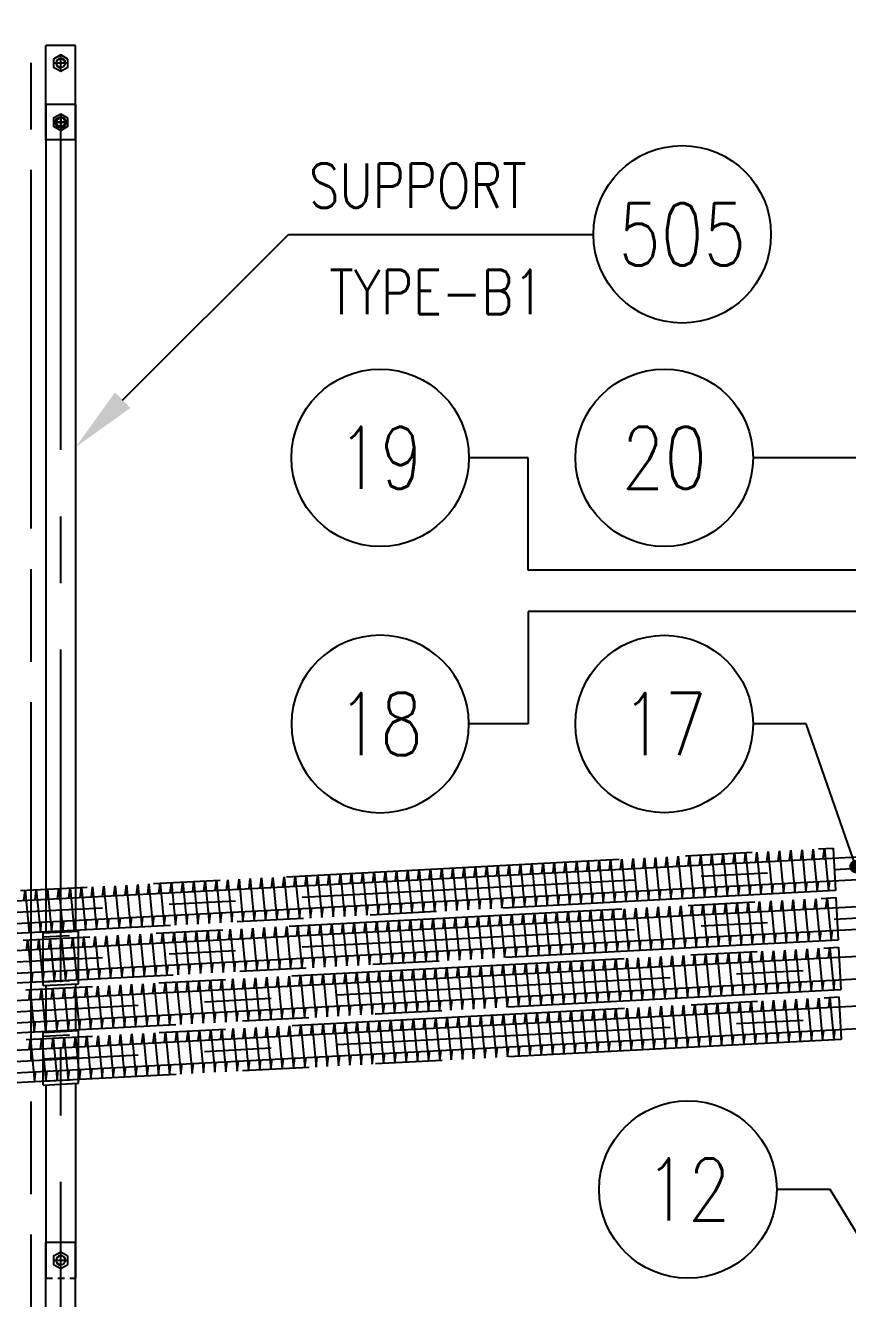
# Model space of a CAD drawing. Extents: x -4179 to 25200, y 0 to 17850.
# Drawn here: x 9707 to 11096, y 14489 to 16642 of the extents above; entities that cross this region are included whole.
import ezdxf
from ezdxf import colors
from ezdxf.entities.mleader import LeaderData, LeaderLine
from ezdxf.enums import TextEntityAlignment as Align
from ezdxf.math import Vec2, Vec3

# ---------------------------------------------------------------- set-up
doc = ezdxf.new("R2010")
doc.units = 0
doc.header["$LTSCALE"] = 450
doc.header["$MEASUREMENT"] = 0
for name, pattern in [('CEN1', [0.32, 0.12, -0.1, 0, -0.1]), ('CENTER', [2, 1.25, -0.25, 0.25, -0.25]), ('CENTSHORT', [0.22, 0.12, -0.05, 0, -0.05]), ('HIDSHORT', [0.18, 0.1, -0.08]), ('PHANTOM', [2.5, 1.25, -0.25, 0.25, -0.25, 0.25, -0.25])]:
    doc.linetypes.add(name, pattern=pattern)
for name, color, linetype in [('CEN', 1, 'CENTER'), ('DIM', 1, 'Continuous'), ('HID1', 8, 'PHANTOM'), ('TEXT', 4, 'Continuous'), ('Y', 2, 'HIDSHORT')]:
    doc.layers.add(name, color=color, linetype=linetype)
doc.styles.add('SIMP25', font='romans.shx', dxfattribs={"width": 0.8, "height": 75})
doc.styles.add('SIMP35', font='romans.shx', dxfattribs={"width": 0.8, "height": 105})
doc.styles.get("Standard").update_dxf_attribs({"font": 'ROMANS.SHX'})
doc.dimstyles.get("Standard").update_dxf_attribs({"dimscale": 500.1, "dimtxt": 75, "dimasz": 0.18, "dimexe": 0.18, "dimexo": 0.0625, "dimgap": 0.075, "dimtad": 1, "dimdec": 0, "dimrnd": 0.5, "dimzin": 0, "dimdsep": 46, "dimtxsty": 'SIMP25', "dimcen": 0.09, "dimadec": 0, "dimazin": 0, "dimtfac": 1, "dimtdec": 0, "dimtmove": 1, "dimatfit": 3, "dimfxl": 1, "dimtolj": 1, "dimtzin": 0, "dimarcsym": 0})

# ---------------------------------------------------------------- blocks, each defined once
blk = doc.blocks.new('*D21')
at = {"layer": 'Defpoints', "color": 0, "transparency": 16777216}
for p in [(1956.8, 16931.6), (1956.8, 16253.9), (11656.8, 16253.9)]:
    blk.add_point(p, dxfattribs=at)
at = {"layer": 'DIM', "color": 0, "lineweight": -2, "transparency": 16777216}
for p, q in [((1956.8, 16285.2), (1956.8, 17021.6)), ((11656.8, 16285.2), (11656.8, 17021.6)), ((11566.8, 16931.6), (2046.8, 16931.6))]:
    blk.add_line(p, q, dxfattribs=at)
at = {"layer": 'DIM', "color": 0, "transparency": 16777216}
for points in [[(2046.8, 16946.6), (2046.8, 16916.6), (1956.8, 16931.6)], [(11566.8, 16946.6), (11566.8, 16916.6), (11656.8, 16931.6)]]:
    blk.add_solid(points, dxfattribs=at)
at = {"layer": 'DIM', "color": 0, "transparency": 16777216, "insert": (6806.8, 17026.2), "char_height": 75, "attachment_point": 5, "style": 'SIMP25'}
blk.add_mtext('\\A1;9700 CASING O/S.(REF.)', dxfattribs=at)
blk = doc.blocks.new('cb0110')
at = {"color": 1, "linetype": 'CEN1'}
for p, q in [((-0.64, 0), (0.64, 0)), ((0, 0.64), (0, -0.64))]:
    blk.add_line(p, q, dxfattribs=at)
at = {"color": 0, "linetype": 'ByBlock'}
blk.add_circle((0, 0), 0.5, dxfattribs=at)
blk = doc.blocks.new('*D42')
at = {"layer": 'Defpoints', "color": 0, "transparency": 16777216}
for p in [(11416.8, 16696.9), (11416.8, 15760.1), (2028.8, 14683.9)]:
    blk.add_point(p, dxfattribs=at)
at = {"layer": 'DIM', "color": 0, "lineweight": -2, "transparency": 16777216}
for p, q in [((2028.8, 14715.2), (2028.8, 16786.9)), ((11416.8, 15791.4), (11416.8, 16786.9)), ((2118.8, 16696.9), (11326.8, 16696.9))]:
    blk.add_line(p, q, dxfattribs=at)
at = {"layer": 'DIM', "color": 0, "transparency": 16777216}
for points in [[(2118.8, 16711.9), (2118.8, 16681.9), (2028.8, 16696.9)], [(11326.8, 16711.9), (11326.8, 16681.9), (11416.8, 16696.9)]]:
    blk.add_solid(points, dxfattribs=at)
at = {"layer": 'DIM', "color": 0, "transparency": 16777216, "insert": (6722.8, 16771.9), "char_height": 75, "attachment_point": 5, "style": 'SIMP25'}
blk.add_mtext('\\A1;9388', dxfattribs=at)
blk = doc.blocks.new('CB0131')
at = {"color": 7}
blk.add_circle((5, 0), 5, dxfattribs=at)
at = {"color": 3, "style": 'SIMP35', "width": 0.8}
blk.add_attdef('P.NO.', text='', height=3.5, dxfattribs=at).set_placement((5, 0), align=Align.MIDDLE)
blk = doc.blocks.new('NUT-M16-F')
at = {"color": 1, "linetype": 'CENTSHORT'}
for p, q in [((14.2, 0), (-14.3, 0)), ((0, 12.7), (0, -13))]:
    blk.add_line(p, q, dxfattribs=at)
at = {"color": 0, "linetype": 'ByBlock'}
blk.add_lwpolyline([(-6.9, 12), (-13.9, 0), (-6.9, -12), (6.9, -12), (13.9, 0), (6.9, 12)], close=True, dxfattribs=at)
blk.add_circle((0, 0), 7.4, dxfattribs=at)
blk.add_arc((0, 0), 8, 90, 0, dxfattribs=at)
blk = doc.blocks.new('A-HANG_CLAMP-F')
at = {"color": 0, "linetype": 'ByBlock'}
for p, q in [((25, 30), (-25, 30)), ((-25, -130), (-25, 30)), ((25, -130), (25, 30)), ((25, -130), (-25, -130))]:
    blk.add_line(p, q, dxfattribs=at)
at = {"color": 0, "linetype": 'ByBlock', "rotation": 270}
for p in [(0, 0), (0, -100)]:
    blk.add_blockref('NUT-M16-F', p, dxfattribs=at)

msp = doc.modelspace()

# ---------------------------------------------------------------- linework, layer by layer
for p, q in [((2084.7, 14762.9), (11191, 15240.2)), ((2086.7, 14724.8), (11193, 15202.1)), ((2084.7, 14678.9), (11303, 15162)), ((2086.7, 14640.8), (11305, 15124)), ((9736.9, 15107.3), (9796.8, 15110.4)), ((9796.8, 15021.5), (9796.8, 15110.4)), ((9736.9, 15018.4), (9736.9, 15107.3)), ((2144.7, 14597.9), (11415, 15083.8)), ((2146.7, 14559.8), (11417, 15045.7)), ((2144.7, 14513.9), (11527, 15005.6)), ((9736.9, 15018.4), (9796.8, 15021.5)), ((2146.7, 14475.8), (11529, 14967.6)), ((9736.9, 14939.1), (9796.8, 14942.3)), ((9736.9, 14850.2), (9736.9, 14939.1)), ((9796.8, 14853.4), (9796.8, 14942.3)), ((9736.9, 14850.2), (9796.8, 14853.4))]:
    msp.add_line(p, q)
at = {"color": 1, "linetype": 'HIDSHORT', "ltscale": 0.25}
msp.add_line((9741.8, 14523.9), (9791.8, 14523.9), dxfattribs=at)
at = {"layer": 'CEN'}
for p, q in [((9716.8, 13090.9), (9716.8, 16604.7)), ((9716.8, 13134.9), (9716.8, 16540.9)), ((9766.8, 13223.9), (9766.8, 16523.9)), ((2085.7, 14743.8), (11192, 15221.1)), ((2085.7, 14659.8), (11304, 15143)), ((9736.9, 15062.8), (9796.8, 15066)), ((2145.7, 14578.8), (11416, 15064.7)), ((2145.7, 14494.8), (11528, 14986.6)), ((9736.9, 14894.7), (9796.8, 14897.8))]:
    msp.add_line(p, q, dxfattribs=at)
for points in [[(10826.8, 15221), (10828.9, 15238.1), (10835.7, 15166.3), (10837.8, 15183.4)], [(10845.8, 15222), (10848, 15239.1), (10854.7, 15167.3), (10856.8, 15184.4)], [(10864.9, 15223), (10867, 15240.1), (10873.7, 15168.3), (10875.9, 15185.4)], [(10883.9, 15224), (10886, 15241.1), (10892.8, 15169.3), (10894.9, 15186.4)], [(10902.9, 15225), (10905, 15242.1), (10911.8, 15170.3), (10913.9, 15187.4)], [(10921.9, 15226), (10924, 15243.1), (10930.8, 15171.3), (10932.9, 15188.4)], [(10941, 15227), (10943.1, 15244.1), (10949.8, 15172.3), (10951.9, 15189.4)], [(10960, 15228), (10962.1, 15245.1), (10968.9, 15173.3), (10971, 15190.4)], [(10979, 15229), (10981.1, 15246.1), (10987.9, 15174.3), (10990, 15191.4)], [(10998, 15230), (11000.1, 15247.1), (11006.9, 15175.3), (11009, 15192.4)], [(11017.1, 15231), (11019.2, 15248.1), (11025.9, 15176.3), (11028, 15193.4)], [(11036.1, 15232), (11038.2, 15249.1), (11045, 15177.3), (11047.1, 15194.4)], [(11055.1, 15233), (11057.2, 15250.1), (11064, 15178.3), (11066.1, 15195.4)], [(10408.3, 15199.1), (10410.4, 15216.2), (10417.2, 15144.4), (10419.3, 15161.5)], [(10427.3, 15200.1), (10429.4, 15217.2), (10436.2, 15145.4), (10438.3, 15162.5)], [(10446.3, 15201.1), (10448.5, 15218.2), (10455.2, 15146.4), (10457.3, 15163.5)], [(10465.4, 15202.1), (10467.5, 15219.2), (10474.2, 15147.4), (10476.4, 15164.5)], [(10484.4, 15203.1), (10486.5, 15220.2), (10493.3, 15148.4), (10495.4, 15165.5)], [(10503.4, 15204.1), (10505.5, 15221.2), (10512.3, 15149.3), (10514.4, 15166.5)], [(10522.4, 15205.1), (10524.5, 15222.2), (10531.3, 15150.3), (10533.4, 15167.5)], [(10541.5, 15206.1), (10543.6, 15223.2), (10550.3, 15151.3), (10552.4, 15168.5)], [(10560.5, 15207), (10562.6, 15224.2), (10569.4, 15152.3), (10571.5, 15169.5)], [(10579.5, 15208), (10581.6, 15225.2), (10588.4, 15153.3), (10590.5, 15170.5)], [(10598.5, 15209), (10600.6, 15226.2), (10607.4, 15154.3), (10609.5, 15171.5)], [(10617.6, 15210), (10619.7, 15227.2), (10626.4, 15155.3), (10628.5, 15172.5)], [(10636.6, 15211), (10638.7, 15228.2), (10645.5, 15156.3), (10647.6, 15173.5)], [(10655.6, 15212), (10657.7, 15229.2), (10664.5, 15157.3), (10666.6, 15174.5)], [(10674.6, 15213), (10676.7, 15230.2), (10683.5, 15158.3), (10685.6, 15175.5)], [(10693.7, 15214), (10695.8, 15231.2), (10702.5, 15159.3), (10704.6, 15176.5)], [(10712.7, 15215), (10714.8, 15232.2), (10721.6, 15160.3), (10723.7, 15177.4)], [(10731.7, 15216), (10733.8, 15233.2), (10740.6, 15161.3), (10742.7, 15178.4)], [(10750.7, 15217), (10752.8, 15234.2), (10759.6, 15162.3), (10761.7, 15179.4)], [(10769.8, 15218), (10771.9, 15235.2), (10778.6, 15163.3), (10780.7, 15180.4)], [(10788.8, 15219), (10790.9, 15236.1), (10797.7, 15164.3), (10799.8, 15181.4)], [(10807.8, 15220), (10809.9, 15237.1), (10816.7, 15165.3), (10818.8, 15182.4)], [(10008.8, 15178.1), (10010.9, 15195.3), (10017.7, 15123.4), (10019.8, 15140.6)], [(10027.8, 15179.1), (10029.9, 15196.3), (10036.7, 15124.4), (10038.8, 15141.6)], [(10046.8, 15180.1), (10049, 15197.3), (10055.7, 15125.4), (10057.8, 15142.6)], [(10065.9, 15181.1), (10068, 15198.3), (10074.7, 15126.4), (10076.8, 15143.6)], [(10084.9, 15182.1), (10087, 15199.3), (10093.8, 15127.4), (10095.9, 15144.5)], [(10103.9, 15183.1), (10106, 15200.3), (10112.8, 15128.4), (10114.9, 15145.5)], [(10122.9, 15184.1), (10125, 15201.3), (10131.8, 15129.4), (10133.9, 15146.5)], [(10142, 15185.1), (10144.1, 15202.2), (10150.8, 15130.4), (10152.9, 15147.5)], [(10161, 15186.1), (10163.1, 15203.2), (10169.9, 15131.4), (10172, 15148.5)], [(10180, 15187.1), (10182.1, 15204.2), (10188.9, 15132.4), (10191, 15149.5)], [(10199, 15188.1), (10201.1, 15205.2), (10207.9, 15133.4), (10210, 15150.5)], [(10218.1, 15189.1), (10220.2, 15206.2), (10226.9, 15134.4), (10229, 15151.5)], [(10237.1, 15190.1), (10239.2, 15207.2), (10246, 15135.4), (10248.1, 15152.5)], [(10256.1, 15191.1), (10258.2, 15208.2), (10265, 15136.4), (10267.1, 15153.5)], [(10275.1, 15192.1), (10277.2, 15209.2), (10284, 15137.4), (10286.1, 15154.5)], [(10294.2, 15193.1), (10296.3, 15210.2), (10303, 15138.4), (10305.1, 15155.5)], [(10313.2, 15194.1), (10315.3, 15211.2), (10322.1, 15139.4), (10324.2, 15156.5)], [(10332.2, 15195.1), (10334.3, 15212.2), (10341.1, 15140.4), (10343.2, 15157.5)], [(10351.2, 15196.1), (10353.3, 15213.2), (10360.1, 15141.4), (10362.2, 15158.5)], [(10370.3, 15197.1), (10372.4, 15214.2), (10379.1, 15142.4), (10381.2, 15159.5)], [(10389.3, 15198.1), (10391.4, 15215.2), (10398.1, 15143.4), (10400.3, 15160.5)], [(9704.4, 15162.2), (9706.5, 15179.3), (9713.3, 15107.5), (9715.4, 15124.6)], [(9723.4, 15163.2), (9725.5, 15180.3), (9732.3, 15108.5), (9734.4, 15125.6)], [(9742.5, 15164.2), (9744.6, 15181.3), (9751.3, 15109.5), (9753.4, 15126.6)], [(9761.5, 15165.2), (9763.6, 15182.3), (9770.4, 15110.5), (9772.5, 15127.6)], [(9780.5, 15166.2), (9782.6, 15183.3), (9789.4, 15111.5), (9791.5, 15128.6)], [(9799.5, 15167.2), (9801.6, 15184.3), (9808.4, 15112.5), (9810.5, 15129.6)], [(9818.6, 15168.2), (9820.7, 15185.3), (9827.4, 15113.5), (9829.5, 15130.6)], [(9837.6, 15169.2), (9839.7, 15186.3), (9846.5, 15114.5), (9848.6, 15131.6)], [(9856.6, 15170.2), (9858.7, 15187.3), (9865.5, 15115.5), (9867.6, 15132.6)], [(9875.6, 15171.2), (9877.7, 15188.3), (9884.5, 15116.4), (9886.6, 15133.6)], [(9894.7, 15172.2), (9896.8, 15189.3), (9903.5, 15117.4), (9905.6, 15134.6)], [(9913.7, 15173.2), (9915.8, 15190.3), (9922.6, 15118.4), (9924.7, 15135.6)], [(9932.7, 15174.1), (9934.8, 15191.3), (9941.6, 15119.4), (9943.7, 15136.6)], [(9951.7, 15175.1), (9953.8, 15192.3), (9960.6, 15120.4), (9962.7, 15137.6)], [(9970.7, 15176.1), (9972.9, 15193.3), (9979.6, 15121.4), (9981.7, 15138.6)], [(9989.8, 15177.1), (9991.9, 15194.3), (9998.6, 15122.4), (10000.8, 15139.6)], [(10774.1, 15134.2), (10776.2, 15151.4), (10783, 15079.5), (10785.1, 15096.7)], [(10793.2, 15135.2), (10795.3, 15152.4), (10802, 15080.5), (10804.1, 15097.7)], [(10812.2, 15136.2), (10814.3, 15153.4), (10821.1, 15081.5), (10823.2, 15098.7)], [(10831.2, 15137.2), (10833.3, 15154.4), (10840.1, 15082.5), (10842.2, 15099.7)], [(10850.2, 15138.2), (10852.3, 15155.4), (10859.1, 15083.5), (10861.2, 15100.7)], [(10869.3, 15139.2), (10871.4, 15156.4), (10878.1, 15084.5), (10880.2, 15101.7)], [(10888.3, 15140.2), (10890.4, 15157.4), (10897.2, 15085.5), (10899.3, 15102.7)], [(10907.3, 15141.2), (10909.4, 15158.4), (10916.2, 15086.5), (10918.3, 15103.6)], [(10926.3, 15142.2), (10928.4, 15159.4), (10935.2, 15087.5), (10937.3, 15104.6)], [(10945.4, 15143.2), (10947.5, 15160.4), (10954.2, 15088.5), (10956.3, 15105.6)], [(10964.4, 15144.2), (10966.5, 15161.4), (10973.3, 15089.5), (10975.4, 15106.6)], [(10983.4, 15145.2), (10985.5, 15162.3), (10992.3, 15090.5), (10994.4, 15107.6)], [(11002.4, 15146.2), (11004.5, 15163.3), (11011.3, 15091.5), (11013.4, 15108.6)], [(11021.5, 15147.2), (11023.6, 15164.3), (11030.3, 15092.5), (11032.4, 15109.6)], [(11040.5, 15148.2), (11042.6, 15165.3), (11049.4, 15093.5), (11051.5, 15110.6)], [(11059.5, 15149.2), (11061.6, 15166.3), (11068.4, 15094.5), (11070.5, 15111.6)], [(10374.6, 15113.3), (10376.7, 15130.4), (10383.5, 15058.6), (10385.6, 15075.7)], [(10393.7, 15114.3), (10395.8, 15131.4), (10402.5, 15059.6), (10404.6, 15076.7)], [(10412.7, 15115.3), (10414.8, 15132.4), (10421.6, 15060.6), (10423.7, 15077.7)], [(10431.7, 15116.3), (10433.8, 15133.4), (10440.6, 15061.6), (10442.7, 15078.7)], [(10450.7, 15117.3), (10452.8, 15134.4), (10459.6, 15062.6), (10461.7, 15079.7)], [(10469.8, 15118.3), (10471.9, 15135.4), (10478.6, 15063.6), (10480.7, 15080.7)], [(10488.8, 15119.3), (10490.9, 15136.4), (10497.7, 15064.6), (10499.8, 15081.7)], [(10507.8, 15120.3), (10509.9, 15137.4), (10516.7, 15065.6), (10518.8, 15082.7)], [(10526.8, 15121.3), (10528.9, 15138.4), (10535.7, 15066.6), (10537.8, 15083.7)], [(10545.9, 15122.3), (10548, 15139.4), (10554.7, 15067.6), (10556.8, 15084.7)], [(10564.9, 15123.3), (10567, 15140.4), (10573.8, 15068.6), (10575.9, 15085.7)], [(10583.9, 15124.3), (10586, 15141.4), (10592.8, 15069.6), (10594.9, 15086.7)], [(10602.9, 15125.3), (10605, 15142.4), (10611.8, 15070.6), (10613.9, 15087.7)], [(10622, 15126.3), (10624.1, 15143.4), (10630.8, 15071.6), (10632.9, 15088.7)], [(10641, 15127.3), (10643.1, 15144.4), (10649.9, 15072.6), (10652, 15089.7)], [(10660, 15128.3), (10662.1, 15145.4), (10668.9, 15073.6), (10671, 15090.7)], [(10679, 15129.3), (10681.1, 15146.4), (10687.9, 15074.6), (10690, 15091.7)], [(10698, 15130.3), (10700.2, 15147.4), (10706.9, 15075.5), (10709, 15092.7)], [(10717.1, 15131.3), (10719.2, 15148.4), (10725.9, 15076.5), (10728.1, 15093.7)], [(10736.1, 15132.3), (10738.2, 15149.4), (10745, 15077.5), (10747.1, 15094.7)], [(10755.1, 15133.3), (10757.2, 15150.4), (10764, 15078.5), (10766.1, 15095.7)], [(9956.1, 15091.4), (9958.2, 15108.5), (9965, 15036.7), (9967.1, 15053.8)], [(9975.1, 15092.4), (9977.2, 15109.5), (9984, 15037.7), (9986.1, 15054.8)], [(9994.2, 15093.4), (9996.3, 15110.5), (10003, 15038.7), (10005.1, 15055.8)], [(10013.2, 15094.4), (10015.3, 15111.5), (10022.1, 15039.7), (10024.2, 15056.8)], [(10032.2, 15095.4), (10034.3, 15112.5), (10041.1, 15040.7), (10043.2, 15057.8)], [(10051.2, 15096.4), (10053.3, 15113.5), (10060.1, 15041.7), (10062.2, 15058.8)], [(10070.3, 15097.4), (10072.4, 15114.5), (10079.1, 15042.6), (10081.2, 15059.8)], [(10089.3, 15098.4), (10091.4, 15115.5), (10098.2, 15043.6), (10100.3, 15060.8)], [(10108.3, 15099.4), (10110.4, 15116.5), (10117.2, 15044.6), (10119.3, 15061.8)], [(10127.3, 15100.3), (10129.4, 15117.5), (10136.2, 15045.6), (10138.3, 15062.8)], [(10146.4, 15101.3), (10148.5, 15118.5), (10155.2, 15046.6), (10157.3, 15063.8)], [(10165.4, 15102.3), (10167.5, 15119.5), (10174.3, 15047.6), (10176.4, 15064.8)], [(10184.4, 15103.3), (10186.5, 15120.5), (10193.3, 15048.6), (10195.4, 15065.8)], [(10203.4, 15104.3), (10205.5, 15121.5), (10212.3, 15049.6), (10214.4, 15066.8)], [(10222.4, 15105.3), (10224.6, 15122.5), (10231.3, 15050.6), (10233.4, 15067.8)], [(10241.5, 15106.3), (10243.6, 15123.5), (10250.3, 15051.6), (10252.5, 15068.8)], [(10260.5, 15107.3), (10262.6, 15124.5), (10269.4, 15052.6), (10271.5, 15069.8)], [(10279.5, 15108.3), (10281.6, 15125.5), (10288.4, 15053.6), (10290.5, 15070.7)], [(10298.5, 15109.3), (10300.7, 15126.5), (10307.4, 15054.6), (10309.5, 15071.7)], [(10317.6, 15110.3), (10319.7, 15127.5), (10326.4, 15055.6), (10328.6, 15072.7)], [(10336.6, 15111.3), (10338.7, 15128.4), (10345.5, 15056.6), (10347.6, 15073.7)], [(10355.6, 15112.3), (10357.7, 15129.4), (10364.5, 15057.6), (10366.6, 15074.7)], [(9708.8, 15078.4), (9710.9, 15095.5), (9717.7, 15023.7), (9719.8, 15040.8)], [(9727.8, 15079.4), (9729.9, 15096.5), (9736.7, 15024.7), (9738.8, 15041.8)], [(9746.9, 15080.4), (9749, 15097.5), (9755.7, 15025.7), (9757.8, 15042.8)], [(9765.9, 15081.4), (9768, 15098.5), (9774.8, 15026.7), (9776.9, 15043.8)], [(9784.9, 15082.4), (9787, 15099.5), (9793.8, 15027.7), (9795.9, 15044.8)], [(9803.9, 15083.4), (9806, 15100.5), (9812.8, 15028.7), (9814.9, 15045.8)], [(9822.9, 15084.4), (9825.1, 15101.5), (9831.8, 15029.7), (9833.9, 15046.8)], [(9842, 15085.4), (9844.1, 15102.5), (9850.8, 15030.7), (9853, 15047.8)], [(9861, 15086.4), (9863.1, 15103.5), (9869.9, 15031.7), (9872, 15048.8)], [(9880, 15087.4), (9882.1, 15104.5), (9888.9, 15032.7), (9891, 15049.8)], [(9899, 15088.4), (9901.1, 15105.5), (9907.9, 15033.7), (9910, 15050.8)], [(9918.1, 15089.4), (9920.2, 15106.5), (9926.9, 15034.7), (9929, 15051.8)], [(9937.1, 15090.4), (9939.2, 15107.5), (9946, 15035.7), (9948.1, 15052.8)], [(10740.5, 15048.3), (10742.6, 15065.5), (10749.4, 14993.6), (10751.5, 15010.8)], [(10759.5, 15049.3), (10761.6, 15066.5), (10768.4, 14994.6), (10770.5, 15011.8)], [(10778.5, 15050.3), (10780.6, 15067.5), (10787.4, 14995.6), (10789.5, 15012.8)], [(10797.6, 15051.3), (10799.7, 15068.5), (10806.4, 14996.6), (10808.5, 15013.8)], [(10816.6, 15052.3), (10818.7, 15069.5), (10825.5, 14997.6), (10827.6, 15014.7)], [(10835.6, 15053.3), (10837.7, 15070.5), (10844.5, 14998.6), (10846.6, 15015.7)], [(10854.6, 15054.3), (10856.7, 15071.5), (10863.5, 14999.6), (10865.6, 15016.7)], [(10873.7, 15055.3), (10875.8, 15072.5), (10882.5, 15000.6), (10884.6, 15017.7)], [(10892.7, 15056.3), (10894.8, 15073.4), (10901.6, 15001.6), (10903.7, 15018.7)], [(10911.7, 15057.3), (10913.8, 15074.4), (10920.6, 15002.6), (10922.7, 15019.7)], [(10930.7, 15058.3), (10932.8, 15075.4), (10939.6, 15003.6), (10941.7, 15020.7)], [(10949.8, 15059.3), (10951.9, 15076.4), (10958.6, 15004.6), (10960.7, 15021.7)], [(10968.8, 15060.3), (10970.9, 15077.4), (10977.7, 15005.6), (10979.8, 15022.7)], [(10987.8, 15061.3), (10989.9, 15078.4), (10996.7, 15006.6), (10998.8, 15023.7)], [(11006.8, 15062.3), (11008.9, 15079.4), (11015.7, 15007.6), (11017.8, 15024.7)], [(11025.9, 15063.3), (11028, 15080.4), (11034.7, 15008.6), (11036.8, 15025.7)], [(11044.9, 15064.3), (11047, 15081.4), (11053.7, 15009.6), (11055.9, 15026.7)], [(11063.9, 15065.3), (11066, 15082.4), (11072.8, 15010.6), (11074.9, 15027.7)], [(10341, 15027.4), (10343.1, 15044.5), (10349.9, 14972.7), (10352, 14989.8)], [(10360, 15028.4), (10362.1, 15045.5), (10368.9, 14973.7), (10371, 14990.8)], [(10379, 15029.4), (10381.1, 15046.5), (10387.9, 14974.7), (10390, 14991.8)], [(10398.1, 15030.4), (10400.2, 15047.5), (10406.9, 14975.7), (10409, 14992.8)], [(10417.1, 15031.4), (10419.2, 15048.5), (10426, 14976.7), (10428.1, 14993.8)], [(10436.1, 15032.4), (10438.2, 15049.5), (10445, 14977.7), (10447.1, 14994.8)], [(10455.1, 15033.4), (10457.2, 15050.5), (10464, 14978.7), (10466.1, 14995.8)], [(10474.2, 15034.4), (10476.3, 15051.5), (10483, 14979.7), (10485.1, 14996.8)], [(10493.2, 15035.4), (10495.3, 15052.5), (10502.1, 14980.7), (10504.2, 14997.8)], [(10512.2, 15036.4), (10514.3, 15053.5), (10521.1, 14981.7), (10523.2, 14998.8)], [(10531.2, 15037.4), (10533.3, 15054.5), (10540.1, 14982.7), (10542.2, 14999.8)], [(10550.3, 15038.4), (10552.4, 15055.5), (10559.1, 14983.7), (10561.2, 15000.8)], [(10569.3, 15039.4), (10571.4, 15056.5), (10578.2, 14984.7), (10580.3, 15001.8)], [(10588.3, 15040.4), (10590.4, 15057.5), (10597.2, 14985.7), (10599.3, 15002.8)], [(10607.3, 15041.4), (10609.4, 15058.5), (10616.2, 14986.6), (10618.3, 15003.8)], [(10626.3, 15042.4), (10628.5, 15059.5), (10635.2, 14987.6), (10637.3, 15004.8)], [(10645.4, 15043.4), (10647.5, 15060.5), (10654.2, 14988.6), (10656.4, 15005.8)], [(10664.4, 15044.4), (10666.5, 15061.5), (10673.3, 14989.6), (10675.4, 15006.8)], [(10683.4, 15045.3), (10685.5, 15062.5), (10692.3, 14990.6), (10694.4, 15007.8)], [(10702.4, 15046.3), (10704.6, 15063.5), (10711.3, 14991.6), (10713.4, 15008.8)], [(10721.5, 15047.3), (10723.6, 15064.5), (10730.3, 14992.6), (10732.4, 15009.8)], [(9922.5, 15005.5), (9924.6, 15022.6), (9931.3, 14950.8), (9933.4, 14967.9)], [(9941.5, 15006.5), (9943.6, 15023.6), (9950.4, 14951.8), (9952.5, 14968.9)], [(9960.5, 15007.5), (9962.6, 15024.6), (9969.4, 14952.8), (9971.5, 14969.9)], [(9979.5, 15008.5), (9981.6, 15025.6), (9988.4, 14953.7), (9990.5, 14970.9)], [(9998.6, 15009.5), (10000.7, 15026.6), (10007.4, 14954.7), (10009.5, 14971.9)], [(10017.6, 15010.5), (10019.7, 15027.6), (10026.5, 14955.7), (10028.6, 14972.9)], [(10036.6, 15011.4), (10038.7, 15028.6), (10045.5, 14956.7), (10047.6, 14973.9)], [(10055.6, 15012.4), (10057.7, 15029.6), (10064.5, 14957.7), (10066.6, 14974.9)], [(10074.7, 15013.4), (10076.8, 15030.6), (10083.5, 14958.7), (10085.6, 14975.9)], [(10093.7, 15014.4), (10095.8, 15031.6), (10102.6, 14959.7), (10104.7, 14976.9)], [(10112.7, 15015.4), (10114.8, 15032.6), (10121.6, 14960.7), (10123.7, 14977.9)], [(10131.7, 15016.4), (10133.8, 15033.6), (10140.6, 14961.7), (10142.7, 14978.9)], [(10150.8, 15017.4), (10152.9, 15034.6), (10159.6, 14962.7), (10161.7, 14979.9)], [(10169.8, 15018.4), (10171.9, 15035.6), (10178.7, 14963.7), (10180.8, 14980.9)], [(10188.8, 15019.4), (10190.9, 15036.6), (10197.7, 14964.7), (10199.8, 14981.8)], [(10207.8, 15020.4), (10209.9, 15037.6), (10216.7, 14965.7), (10218.8, 14982.8)], [(10226.8, 15021.4), (10229, 15038.6), (10235.7, 14966.7), (10237.8, 14983.8)], [(10245.9, 15022.4), (10248, 15039.6), (10254.7, 14967.7), (10256.9, 14984.8)], [(10264.9, 15023.4), (10267, 15040.5), (10273.8, 14968.7), (10275.9, 14985.8)], [(10283.9, 15024.4), (10286, 15041.5), (10292.8, 14969.7), (10294.9, 14986.8)], [(10302.9, 15025.4), (10305, 15042.5), (10311.8, 14970.7), (10313.9, 14987.8)], [(10322, 15026.4), (10324.1, 15043.5), (10330.8, 14971.7), (10332.9, 14988.8)], [(9713.2, 14994.5), (9715.3, 15011.6), (9722.1, 14939.8), (9724.2, 14956.9)], [(9732.2, 14995.5), (9734.3, 15012.6), (9741.1, 14940.8), (9743.2, 14957.9)], [(9751.2, 14996.5), (9753.4, 15013.6), (9760.1, 14941.8), (9762.2, 14958.9)], [(9770.3, 14997.5), (9772.4, 15014.6), (9779.1, 14942.8), (9781.3, 14959.9)], [(9789.3, 14998.5), (9791.4, 15015.6), (9798.2, 14943.8), (9800.3, 14960.9)], [(9808.3, 14999.5), (9810.4, 15016.6), (9817.2, 14944.8), (9819.3, 14961.9)], [(9827.3, 15000.5), (9829.5, 15017.6), (9836.2, 14945.8), (9838.3, 14962.9)], [(9846.4, 15001.5), (9848.5, 15018.6), (9855.2, 14946.8), (9857.4, 14963.9)], [(9865.4, 15002.5), (9867.5, 15019.6), (9874.3, 14947.8), (9876.4, 14964.9)], [(9884.4, 15003.5), (9886.5, 15020.6), (9893.3, 14948.8), (9895.4, 14965.9)], [(9903.4, 15004.5), (9905.5, 15021.6), (9912.3, 14949.8), (9914.4, 14966.9)], [(10702.8, 14962.4), (10704.9, 14979.5), (10711.7, 14907.7), (10713.8, 14924.8)], [(10721.9, 14963.4), (10724, 14980.5), (10730.7, 14908.7), (10732.8, 14925.8)], [(10740.9, 14964.4), (10743, 14981.5), (10749.8, 14909.6), (10751.9, 14926.8)], [(10759.9, 14965.4), (10762, 14982.5), (10768.8, 14910.6), (10770.9, 14927.8)], [(10778.9, 14966.4), (10781, 14983.5), (10787.8, 14911.6), (10789.9, 14928.8)], [(10798, 14967.4), (10800.1, 14984.5), (10806.8, 14912.6), (10808.9, 14929.8)], [(10817, 14968.3), (10819.1, 14985.5), (10825.9, 14913.6), (10828, 14930.8)], [(10836, 14969.3), (10838.1, 14986.5), (10844.9, 14914.6), (10847, 14931.8)], [(10855, 14970.3), (10857.1, 14987.5), (10863.9, 14915.6), (10866, 14932.8)], [(10874.1, 14971.3), (10876.2, 14988.5), (10882.9, 14916.6), (10885, 14933.8)], [(10893.1, 14972.3), (10895.2, 14989.5), (10902, 14917.6), (10904.1, 14934.8)], [(10912.1, 14973.3), (10914.2, 14990.5), (10921, 14918.6), (10923.1, 14935.8)], [(10931.1, 14974.3), (10933.2, 14991.5), (10940, 14919.6), (10942.1, 14936.8)], [(10950.2, 14975.3), (10952.3, 14992.5), (10959, 14920.6), (10961.1, 14937.7)], [(10969.2, 14976.3), (10971.3, 14993.5), (10978.1, 14921.6), (10980.2, 14938.7)], [(10988.2, 14977.3), (10990.3, 14994.5), (10997.1, 14922.6), (10999.2, 14939.7)], [(11007.2, 14978.3), (11009.3, 14995.5), (11016.1, 14923.6), (11018.2, 14940.7)], [(11026.2, 14979.3), (11028.4, 14996.4), (11035.1, 14924.6), (11037.2, 14941.7)], [(11045.3, 14980.3), (11047.4, 14997.4), (11054.1, 14925.6), (11056.3, 14942.7)], [(11064.3, 14981.3), (11066.4, 14998.4), (11073.2, 14926.6), (11075.3, 14943.7)], [(10303.3, 14941.4), (10305.4, 14958.6), (10312.2, 14886.7), (10314.3, 14903.9)], [(10322.4, 14942.4), (10324.5, 14959.6), (10331.2, 14887.7), (10333.3, 14904.8)], [(10341.4, 14943.4), (10343.5, 14960.6), (10350.3, 14888.7), (10352.4, 14905.8)], [(10360.4, 14944.4), (10362.5, 14961.6), (10369.3, 14889.7), (10371.4, 14906.8)], [(10379.4, 14945.4), (10381.5, 14962.6), (10388.3, 14890.7), (10390.4, 14907.8)], [(10398.5, 14946.4), (10400.6, 14963.5), (10407.3, 14891.7), (10409.4, 14908.8)], [(10417.5, 14947.4), (10419.6, 14964.5), (10426.4, 14892.7), (10428.5, 14909.8)], [(10436.5, 14948.4), (10438.6, 14965.5), (10445.4, 14893.7), (10447.5, 14910.8)], [(10455.5, 14949.4), (10457.6, 14966.5), (10464.4, 14894.7), (10466.5, 14911.8)], [(10474.6, 14950.4), (10476.7, 14967.5), (10483.4, 14895.7), (10485.5, 14912.8)], [(10493.6, 14951.4), (10495.7, 14968.5), (10502.5, 14896.7), (10504.6, 14913.8)], [(10512.6, 14952.4), (10514.7, 14969.5), (10521.5, 14897.7), (10523.6, 14914.8)], [(10531.6, 14953.4), (10533.7, 14970.5), (10540.5, 14898.7), (10542.6, 14915.8)], [(10550.6, 14954.4), (10552.8, 14971.5), (10559.5, 14899.7), (10561.6, 14916.8)], [(10569.7, 14955.4), (10571.8, 14972.5), (10578.5, 14900.7), (10580.7, 14917.8)], [(10588.7, 14956.4), (10590.8, 14973.5), (10597.6, 14901.7), (10599.7, 14918.8)], [(10607.7, 14957.4), (10609.8, 14974.5), (10616.6, 14902.7), (10618.7, 14919.8)], [(10626.7, 14958.4), (10628.9, 14975.5), (10635.6, 14903.7), (10637.7, 14920.8)], [(10645.8, 14959.4), (10647.9, 14976.5), (10654.6, 14904.7), (10656.8, 14921.8)], [(10664.8, 14960.4), (10666.9, 14977.5), (10673.7, 14905.7), (10675.8, 14922.8)], [(10683.8, 14961.4), (10685.9, 14978.5), (10692.7, 14906.7), (10694.8, 14923.8)], [(9884.8, 14919.5), (9886.9, 14936.6), (9893.7, 14864.8), (9895.8, 14881.9)], [(9903.8, 14920.5), (9905.9, 14937.6), (9912.7, 14865.8), (9914.8, 14882.9)], [(9922.9, 14921.5), (9925, 14938.6), (9931.7, 14866.8), (9933.8, 14883.9)], [(9941.9, 14922.5), (9944, 14939.6), (9950.8, 14867.8), (9952.9, 14884.9)], [(9960.9, 14923.5), (9963, 14940.6), (9969.8, 14868.8), (9971.9, 14885.9)], [(9979.9, 14924.5), (9982, 14941.6), (9988.8, 14869.8), (9990.9, 14886.9)], [(9999, 14925.5), (10001.1, 14942.6), (10007.8, 14870.8), (10009.9, 14887.9)], [(10018, 14926.5), (10020.1, 14943.6), (10026.9, 14871.8), (10029, 14888.9)], [(10037, 14927.5), (10039.1, 14944.6), (10045.9, 14872.8), (10048, 14889.9)], [(10056, 14928.5), (10058.1, 14945.6), (10064.9, 14873.8), (10067, 14890.9)], [(10075.1, 14929.5), (10077.2, 14946.6), (10083.9, 14874.8), (10086, 14891.9)], [(10094.1, 14930.5), (10096.2, 14947.6), (10103, 14875.8), (10105.1, 14892.9)], [(10113.1, 14931.5), (10115.2, 14948.6), (10122, 14876.7), (10124.1, 14893.9)], [(10132.1, 14932.5), (10134.2, 14949.6), (10141, 14877.7), (10143.1, 14894.9)], [(10151.1, 14933.5), (10153.3, 14950.6), (10160, 14878.7), (10162.1, 14895.9)], [(10170.2, 14934.4), (10172.3, 14951.6), (10179, 14879.7), (10181.2, 14896.9)], [(10189.2, 14935.4), (10191.3, 14952.6), (10198.1, 14880.7), (10200.2, 14897.9)], [(10208.2, 14936.4), (10210.3, 14953.6), (10217.1, 14881.7), (10219.2, 14898.9)], [(10227.2, 14937.4), (10229.3, 14954.6), (10236.1, 14882.7), (10238.2, 14899.9)], [(10246.3, 14938.4), (10248.4, 14955.6), (10255.1, 14883.7), (10257.2, 14900.9)], [(10265.3, 14939.4), (10267.4, 14956.6), (10274.2, 14884.7), (10276.3, 14901.9)], [(10284.3, 14940.4), (10286.4, 14957.6), (10293.2, 14885.7), (10295.3, 14902.9)], [(9713.6, 14910.5), (9715.7, 14927.7), (9722.5, 14855.8), (9724.6, 14872.9)], [(9732.6, 14911.5), (9734.7, 14928.7), (9741.5, 14856.8), (9743.6, 14873.9)], [(9751.6, 14912.5), (9753.8, 14929.6), (9760.5, 14857.8), (9762.6, 14874.9)], [(9770.7, 14913.5), (9772.8, 14930.6), (9779.5, 14858.8), (9781.7, 14875.9)], [(9789.7, 14914.5), (9791.8, 14931.6), (9798.6, 14859.8), (9800.7, 14876.9)], [(9808.7, 14915.5), (9810.8, 14932.6), (9817.6, 14860.8), (9819.7, 14877.9)], [(9827.7, 14916.5), (9829.8, 14933.6), (9836.6, 14861.8), (9838.7, 14878.9)], [(9846.8, 14917.5), (9848.9, 14934.6), (9855.6, 14862.8), (9857.7, 14879.9)], [(9865.8, 14918.5), (9867.9, 14935.6), (9874.7, 14863.8), (9876.8, 14880.9)]]:
    msp.add_lwpolyline(points, dxfattribs=at)
at = {"layer": 'HID1'}
for points in [[(2284.2, 14790.3), (11072.1, 15250.9), (11075.9, 15178.9), (2288, 14718.3)], [(2288.6, 14706.6), (11076.5, 15167.1), (11080.3, 15095.1), (2292.4, 14634.6)], [(2293, 14622.6), (11080.9, 15083.2), (11084.7, 15011.2), (2296.8, 14550.6)], [(2293.4, 14538.7), (11081.3, 14999.2), (11085.1, 14927.2), (2297.2, 14466.7)]]:
    msp.add_lwpolyline(points, close=True, dxfattribs=at)
at = {"layer": 'TEXT'}
for p, q in [((9741.8, 16507.9), (9741.8, 15107.5)), ((9791.8, 16507.9), (9741.8, 16507.9)), ((9791.8, 16507.9), (9791.8, 15110.1)), ((9741.8, 15018.6), (9741.8, 14939.4)), ((9791.8, 15021.2), (9791.8, 14942)), ((9741.8, 14850.5), (9741.8, 14523.9)), ((9791.8, 14853.1), (9791.8, 14523.9))]:
    msp.add_line(p, q, dxfattribs=at)
at = {"layer": 'Y'}
for p, q in [((9736.9, 15100.8), (9796.8, 15104)), ((9736.9, 15024.8), (9796.8, 15028)), ((9736.9, 14932.7), (9796.8, 14935.8)), ((9736.9, 14856.7), (9796.8, 14859.8))]:
    msp.add_line(p, q, dxfattribs=at)

# ---------------------------------------------------------------- block references
at = {"color": 0, "linetype": 'ByBlock'}
for p in [(9766.8, 16577.9), (9766.8, 14553.9)]:
    msp.add_blockref('A-HANG_CLAMP-F', p, dxfattribs=at)
at = {"xscale": 18, "yscale": 18, "zscale": 18}
msp.add_blockref('cb0110', (9766.8, 16477.9), dxfattribs=at)
at = {"xscale": 30, "yscale": 30, "zscale": 30}
for p, values in [((10666.8, 16288.4), {'P.NO.': '505'}), ((10156.5, 15910.7), {'P.NO.': '19'}), ((10636.5, 15910.7), {'P.NO.': '20'}), ((10636.5, 15460.7), {'P.NO.': '17'}), ((10676.5, 14673.7), {'P.NO.': '12'})]:
    msp.add_blockref('CB0131', p, dxfattribs=at).add_auto_attribs(values)
ref = msp.add_blockref('CB0131', (10156.5, 15460.7), dxfattribs=dict(xscale=-30, yscale=30, zscale=30, rotation=180))
ref.add_attrib('P.NO.', '18', dxfattribs={"color": 3, "height": 105, "style": 'SIMP35', "width": 0.8}).set_placement((10306.5, 15460.7), align=Align.MIDDLE)

# ---------------------------------------------------------------- texts
at = {"style": 'SIMP25', "width": 0.8}
for s, p in [('SUPPORT', (10186.1, 16333.4)), ('TYPE-B1', (10220.4, 16153.4))]:
    msp.add_text(s, height=75, dxfattribs=at).set_placement(p)

# ---------------------------------------------------------------- dimensions: what is measured, and where the dimension line sits
at = {"layer": 'DIM'}
dim = msp.add_linear_dim(base=(1956.8, 16931.6), p1=(11656.8, 16253.9), p2=(1956.8, 16253.9), angle=180, text='9700 CASING O/S.(REF.)', dimstyle='Standard', dxfattribs=at)
dim.commit()
dim.dimension.update_dxf_attribs({"geometry": '*D21', "text_midpoint": (6806.8, 17026.2)})
dim = msp.add_linear_dim(base=(11416.8, 16696.9), p1=(2028.8, 14683.9), p2=(11416.8, 15760.1), dimstyle='Standard', dxfattribs=at)
dim.commit()
dim.dimension.update_dxf_attribs({"geometry": '*D42', "text_midpoint": (6722.8, 16771.9)})

# ---------------------------------------------------------------- leaders
for points in [[(11472.8, 15210.1), (11157.7, 15327.6), (11157.7, 15720.7), (10556.5, 15720.7), (10556.5, 15910.7), (10456.5, 15910.7)], [(11584.8, 15228.8), (11205.8, 15344.6), (11205.8, 15910.7), (10936.5, 15910.7)], [(11269.5, 15141.2), (11119.9, 15329.3), (11119.9, 15650.7), (10556.5, 15650.7), (10556.5, 15460.7), (10456.5, 15460.7)], [(11110.3, 15219.6), (11026.5, 15460.7), (10936.5, 15460.7)], [(11248.5, 14374.9), (11066.5, 14673.7), (10976.5, 14673.7)]]:
    msp.add_leader(points, dimstyle='Standard', override={"dimldrblk": 'DotSmall'}, dxfattribs=at)
ml = msp.add_multileader_mtext('Standard', dxfattribs=at)
ml.set_content('', color=256)
ml.set_leader_properties()
ml.build(insert=Vec2(0, 0))
ml.multileader.update_dxf_attribs({"dogleg_length": 0.36, "arrow_head_size": 112.5})
ctx = ml.context
ctx.base_point, ctx.char_height, ctx.arrow_head_size, ctx.landing_gap_size, ctx.plane_origin = Vec3(10667.2, 16288.4), 0.18, 112.5, 0.09, Vec3(15860.8, -8140.6)
ctx.text_align_type = 2
notes = []
notes.append((ctx, [(0, (1, 1, 0), (10666.8, 16288.4), (1, 0), 0.36, [(0, [(9791.8, 15928.4), (10151.8, 16288.4)], 0, [])])]))
ctx.mtext.insert, ctx.mtext.alignment, ctx.mtext.flow_direction = Vec3(10667.3, 16288.5), 3, 5
for ctx, leaders in notes:
    for number, flags, end, landing, length, lines in leaders:
        leader = LeaderData()
        leader.index, (leader.has_last_leader_line, leader.has_dogleg_vector, leader.attachment_direction) = number, flags
        leader.last_leader_point, leader.dogleg_vector, leader.dogleg_length = Vec3(end), Vec3(landing), length
        for number, points, colour, breaks in lines:
            line = LeaderLine()
            line.index, line.vertices, line.color, line.breaks = number, Vec3.list(points), colors.encode_raw_color(colour), breaks
            leader.lines.append(line)
        ctx.leaders.append(leader)

doc.saveas('drawing.dxf')
